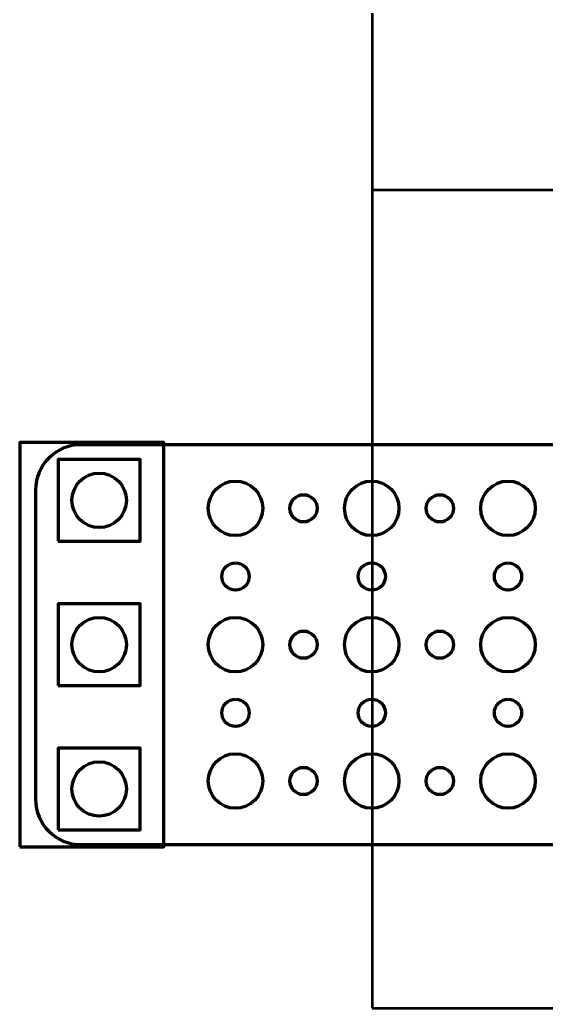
# Model space of a CAD drawing. Header units: centimetres. Extents: x -42 to 42, y -79 to 44.
# Drawn here: x -24.13 to -18.34, y -79 to -68.12 of the extents above; entities that cross this region are included whole.
import ezdxf

# ---------------------------------------------------------------- set-up
doc = ezdxf.new("R2010")
doc.units = ezdxf.units.CM
doc.header["$MEASUREMENT"] = 0
doc.layers.add('Layer 1', color=7, linetype='Continuous')

msp = doc.modelspace()

# ---------------------------------------------------------------- linework, layer by layer
at = {"layer": 'Layer 1', "color": 3, "lineweight": 53}
for points in [[(-20.25, -79), (-14.25, -79), (-14.25, -35.5), (-20.25, -35.5), (-20.25, -79)], [(-20.25, -79), (20.25, -79), (20.25, -70), (-20.25, -70), (-20.25, -79)]]:
    msp.add_lwpolyline(points, close=True, dxfattribs=at)
at = {"layer": 'Layer 1', "color": 1, "lineweight": 106}
for points in [[(-24.12999, -77.2225), (-22.54249, -77.2225), (-22.54249, -72.7775), (-24.12999, -72.7775), (-24.12999, -77.2225)], [(-23.70598, -73.8625), (-22.80598, -73.8625), (-22.80598, -72.9625), (-23.70598, -72.9625), (-23.70598, -73.8625)], [(-23.70598, -75.45), (-22.80598, -75.45), (-22.80598, -74.55), (-23.70598, -74.55), (-23.70598, -75.45)], [(-23.70598, -77.0375), (-22.80598, -77.0375), (-22.80598, -76.1375), (-23.70598, -76.1375), (-23.70598, -77.0375)]]:
    msp.add_lwpolyline(points, close=True, dxfattribs=at)
for centre in [(-23.25598, -73.4125), (-23.25598, -75), (-23.25598, -76.5875)]:
    msp.add_ellipse(centre, major_axis=(0, 0.3), ratio=1, dxfattribs=at)
at = {"layer": 'Layer 1', "lineweight": 106}
for centre, major_axis in [((-23.25598, -73.4125), (0, 0.3)), ((-21.75599, -73.50001), (0, 0.30001)), ((-20.25599, -73.50001), (0, 0.30001)), ((-18.75599, -73.50001), (0, 0.30001)), ((-21.006, -73.5), (0, 0.15)), ((-19.506, -73.5), (0, 0.15)), ((-21.756, -74.25), (0, 0.15)), ((-20.256, -74.25), (0, 0.15)), ((-18.756, -74.25), (0, 0.15)), ((-23.25599, -75.00001), (0, 0.30001)), ((-21.75599, -75.00001), (0, 0.30001)), ((-20.25599, -75.00001), (0, 0.30001)), ((-18.75599, -75.00001), (0, 0.30001)), ((-21.006, -75), (0, 0.15)), ((-19.506, -75), (0, 0.15)), ((-21.756, -75.75), (0, 0.15)), ((-20.256, -75.75), (0, 0.15)), ((-18.756, -75.75), (0, 0.15)), ((-21.75599, -76.50001), (0, 0.30001)), ((-20.25599, -76.50001), (0, 0.30001)), ((-18.75599, -76.50001), (0, 0.30001)), ((-23.25598, -76.5875), (0, 0.3)), ((-21.006, -76.5), (0, 0.15)), ((-19.506, -76.5), (0, 0.15))]:
    msp.add_ellipse(centre, major_axis=major_axis, ratio=1, dxfattribs=at)
msp.add_open_spline([(-23.956, -76.7), (-23.956, -76.7), (-23.956, -73.3), (-23.956, -73.3), (-23.956, -73.3), (-23.956, -73.02386), (-23.73214, -72.8), (-23.456, -72.8), (-23.456, -72.8), (-23.456, -72.8), (-9.556, -72.8), (-9.556, -72.8), (-9.556, -72.8), (-9.27986, -72.8), (-9.056, -73.02386), (-9.056, -73.3), (-9.056, -73.3), (-9.056, -73.3), (-9.056, -76.7), (-9.056, -76.7), (-9.056, -76.7), (-9.056, -76.97614), (-9.27986, -77.2), (-9.556, -77.2), (-9.556, -77.2), (-9.556, -77.2), (-23.456, -77.2), (-23.456, -77.2), (-23.456, -77.2), (-23.73214, -77.2), (-23.956, -76.97614), (-23.956, -76.7)], degree=3, knots=[0, 0, 0, 0, 0.11111111, 0.11111111, 0.11111111, 0.11111111, 0.22222222, 0.22222222, 0.22222222, 0.22222222, 0.33333333, 0.33333333, 0.33333333, 0.33333333, 0.44444444, 0.44444444, 0.44444444, 0.44444444, 0.55555556, 0.55555556, 0.55555556, 0.55555556, 0.66666667, 0.66666667, 0.66666667, 0.66666667, 0.77777778, 0.77777778, 0.77777778, 0.77777778, 1, 1, 1, 1], dxfattribs=at)

doc.saveas('drawing.dxf')
